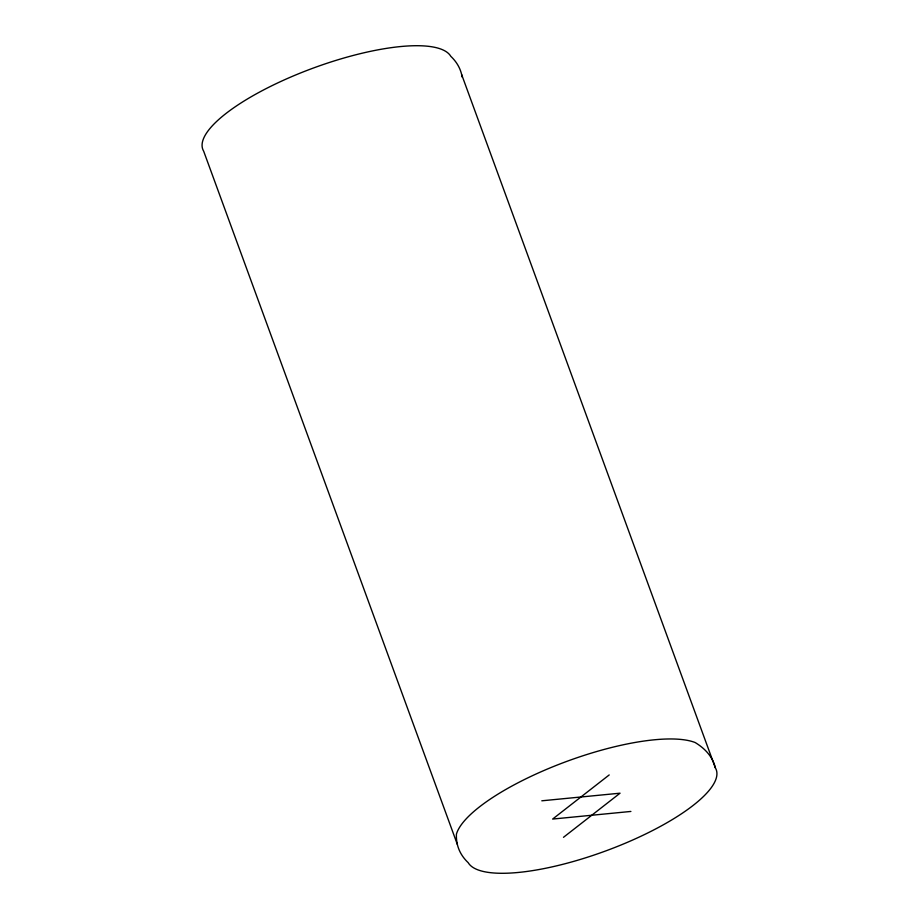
<?xml version="1.0" encoding="UTF-8"?>
<svg xmlns="http://www.w3.org/2000/svg" width="919" height="919" viewBox="0 0 919 919"><rect width="100%" height="100%" fill="white"/><g stroke="black" fill="none" stroke-linecap="round" stroke-linejoin="round"><path stroke-width="1.38" d="M609.205 774.935L552.641 819.059L630.894 811.443M563.485 837.312L620.049 793.189L541.808 800.805M461.648 74.577L715.338 767.824A132.531 38.311 -20.1 0 1 611.64 848.708A132.531 38.311 -20.1 0 1 468.196 862.677A408.691 118.126 -20.1 0 1 456.421 834.153A132.531 38.311 -20.1 0 1 561.049 763.54A132.531 38.311 -20.1 0 1 695.143 742.529A408.691 118.126 -20.1 0 1 715.338 767.824M457.352 844.423L203.662 151.175A132.531 38.311 -20.1 0 1 307.36 70.292A132.531 38.311 -20.1 0 1 450.804 56.323A408.691 118.126 -20.1 0 1 462.142 77.058"/></g></svg>
